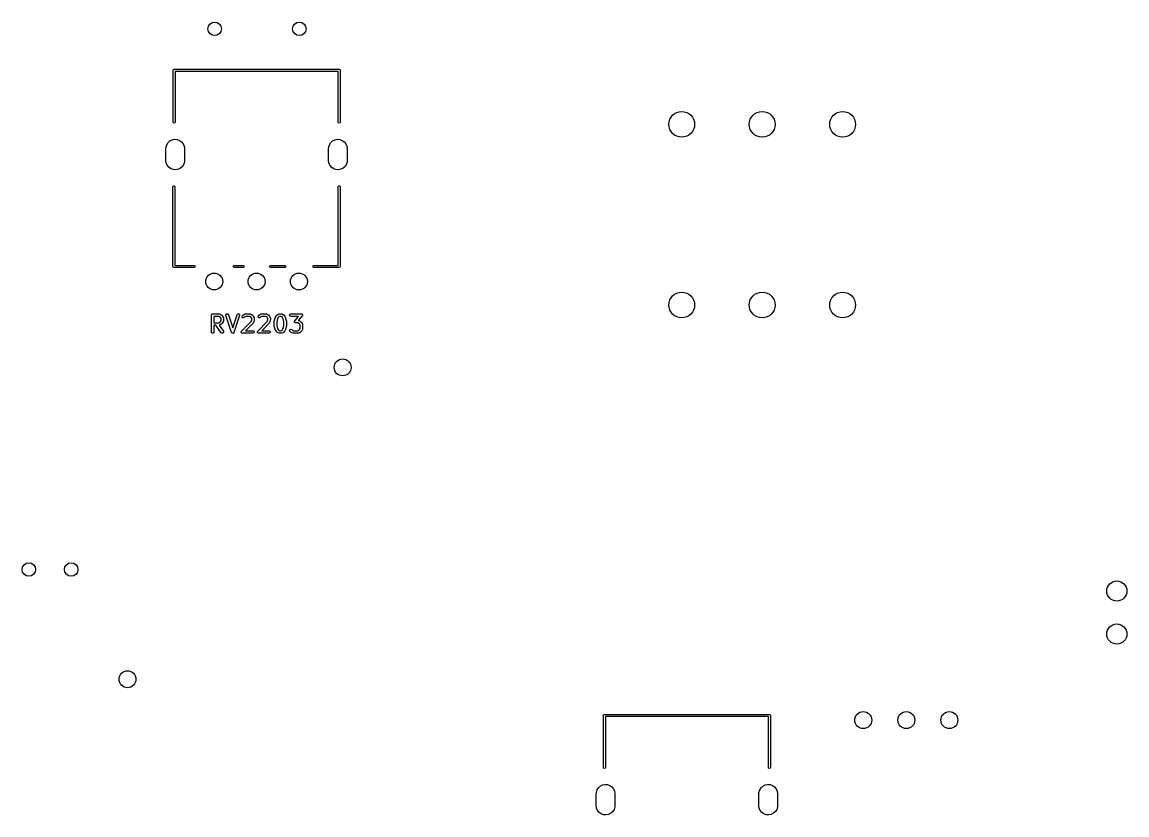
# Model space of a CAD drawing. Extents: x 126 to 289, y -245 to -37.
# Drawn here: x 219.1 to 284.3, y -189.2 to -142.4 of the extents above; entities that cross this region are included whole.
import ezdxf

# ---------------------------------------------------------------- set-up
doc = ezdxf.new("R2010")
doc.units = 0
doc.layers.add('BLACK', color=7, linetype='CONTINUOUS')

msp = doc.modelspace()

# ---------------------------------------------------------------- linework, layer by layer
at = {"layer": 'BLACK', "linetype": 'CONTINUOUS'}
for p, q in [((227.988, -145.274), (228.006, -145.232)), ((227.988, -148.334), (227.988, -145.274)), ((228.006, -145.232), (228.048, -145.214)), ((228.048, -145.214), (237.788, -145.214)), ((237.728, -145.334), (228.108, -145.334)), ((228.108, -145.334), (228.108, -148.334)), ((237.728, -148.334), (237.728, -145.334)), ((237.788, -145.214), (237.83, -145.232)), ((237.83, -145.232), (237.848, -145.274)), ((237.848, -145.274), (237.848, -148.334)), ((228.006, -148.376), (227.988, -148.334)), ((228.048, -148.394), (228.006, -148.376)), ((228.09, -148.376), (228.048, -148.394)), ((228.108, -148.334), (228.09, -148.376)), ((237.746, -148.376), (237.728, -148.334)), ((237.788, -148.394), (237.746, -148.376)), ((237.83, -148.376), (237.788, -148.394)), ((237.848, -148.334), (237.83, -148.376)), ((227.937, -149.375), (228.083, -149.345)), ((228.083, -149.345), (228.232, -149.356)), ((237.537, -149.375), (237.683, -149.345)), ((237.683, -149.345), (237.832, -149.356)), ((227.568, -149.894), (227.574, -149.814)), ((227.568, -150.594), (227.568, -149.894)), ((227.574, -149.814), (227.616, -149.67)), ((227.616, -149.67), (227.694, -149.543)), ((227.694, -149.543), (227.804, -149.442)), ((227.804, -149.442), (227.937, -149.375)), ((228.232, -149.356), (228.373, -149.407)), ((228.373, -149.407), (228.495, -149.493)), ((228.495, -149.493), (228.588, -149.609)), ((228.588, -149.609), (228.648, -149.746)), ((228.648, -149.746), (228.668, -149.894)), ((228.668, -149.894), (228.668, -150.594)), ((237.168, -149.894), (237.174, -149.814)), ((237.168, -150.594), (237.168, -149.894)), ((237.174, -149.814), (237.216, -149.67)), ((237.216, -149.67), (237.294, -149.543)), ((237.294, -149.543), (237.404, -149.442)), ((237.404, -149.442), (237.537, -149.375)), ((237.832, -149.356), (237.973, -149.407)), ((237.973, -149.407), (238.095, -149.493)), ((238.095, -149.493), (238.188, -149.609)), ((238.188, -149.609), (238.248, -149.746)), ((238.248, -149.746), (238.268, -149.894)), ((238.268, -149.894), (238.268, -150.594)), ((227.588, -150.742), (227.568, -150.594)), ((228.668, -150.594), (228.662, -150.674)), ((237.188, -150.742), (237.168, -150.594)), ((238.268, -150.594), (238.262, -150.674)), ((227.648, -150.879), (227.588, -150.742)), ((227.741, -150.995), (227.648, -150.879)), ((227.863, -151.081), (227.741, -150.995)), ((228.004, -151.132), (227.863, -151.081)), ((228.153, -151.143), (228.004, -151.132)), ((228.299, -151.113), (228.153, -151.143)), ((228.432, -151.046), (228.299, -151.113)), ((228.542, -150.945), (228.432, -151.046)), ((228.62, -150.818), (228.542, -150.945)), ((228.662, -150.674), (228.62, -150.818)), ((237.248, -150.879), (237.188, -150.742)), ((237.341, -150.995), (237.248, -150.879)), ((237.463, -151.081), (237.341, -150.995)), ((237.604, -151.132), (237.463, -151.081)), ((237.753, -151.143), (237.604, -151.132)), ((237.899, -151.113), (237.753, -151.143)), ((238.032, -151.046), (237.899, -151.113)), ((238.142, -150.945), (238.032, -151.046)), ((238.22, -150.818), (238.142, -150.945)), ((238.262, -150.674), (238.22, -150.818)), ((227.978, -152.144), (227.996, -152.102)), ((227.978, -156.864), (227.978, -152.144)), ((227.996, -152.102), (228.038, -152.084)), ((228.038, -152.084), (228.08, -152.102)), ((228.08, -152.102), (228.098, -152.144)), ((228.098, -152.144), (228.098, -156.804)), ((237.728, -152.144), (237.746, -152.102)), ((237.728, -156.804), (237.728, -152.144)), ((237.746, -152.102), (237.788, -152.084)), ((237.788, -152.084), (237.83, -152.102)), ((237.83, -152.102), (237.848, -152.144)), ((237.848, -152.144), (237.848, -156.864)), ((227.996, -156.906), (227.978, -156.864)), ((228.038, -156.924), (227.996, -156.906)), ((228.043, -156.922), (228.038, -156.924)), ((228.048, -156.924), (228.043, -156.922)), ((229.228, -156.924), (228.048, -156.924)), ((228.098, -156.804), (229.228, -156.804)), ((229.228, -156.804), (229.27, -156.822)), ((229.27, -156.906), (229.228, -156.924)), ((229.27, -156.822), (229.288, -156.864)), ((229.288, -156.864), (229.27, -156.906)), ((231.538, -156.864), (231.556, -156.822)), ((231.556, -156.906), (231.538, -156.864)), ((231.556, -156.822), (231.598, -156.804)), ((231.598, -156.924), (231.556, -156.906)), ((231.598, -156.804), (232.128, -156.804)), ((232.128, -156.924), (231.598, -156.924)), ((232.128, -156.804), (232.17, -156.822)), ((232.17, -156.906), (232.128, -156.924)), ((232.17, -156.822), (232.188, -156.864)), ((232.188, -156.864), (232.17, -156.906)), ((233.688, -156.864), (233.706, -156.822)), ((233.706, -156.906), (233.688, -156.864)), ((233.706, -156.822), (233.748, -156.804)), ((233.748, -156.924), (233.706, -156.906)), ((233.748, -156.804), (234.578, -156.804)), ((234.578, -156.924), (233.748, -156.924)), ((234.578, -156.804), (234.62, -156.822)), ((234.62, -156.906), (234.578, -156.924)), ((234.62, -156.822), (234.638, -156.864)), ((234.638, -156.864), (234.62, -156.906)), ((236.238, -156.864), (236.256, -156.822)), ((236.256, -156.906), (236.238, -156.864)), ((236.256, -156.822), (236.298, -156.804)), ((236.298, -156.924), (236.256, -156.906)), ((236.298, -156.804), (237.728, -156.804)), ((237.788, -156.924), (236.298, -156.924)), ((237.83, -156.906), (237.788, -156.924)), ((237.848, -156.864), (237.83, -156.906)), ((230.248, -159.726), (230.249, -159.717)), ((230.248, -160.726), (230.248, -159.726)), ((230.249, -159.713), (230.251, -159.71)), ((230.249, -159.717), (230.249, -159.713)), ((230.251, -159.71), (230.252, -159.701)), ((230.252, -159.701), (230.265, -159.686)), ((230.265, -159.686), (230.275, -159.669)), ((230.275, -159.669), (230.281, -159.667)), ((230.281, -159.667), (230.285, -159.661)), ((230.285, -159.661), (230.304, -159.658)), ((230.304, -159.658), (230.323, -159.651)), ((230.323, -159.651), (230.704, -159.651)), ((230.704, -159.651), (230.729, -159.656)), ((230.729, -159.656), (230.733, -159.659)), ((230.733, -159.659), (230.737, -159.659)), ((230.737, -159.659), (230.832, -159.707)), ((230.832, -159.707), (230.851, -159.72)), ((230.851, -159.72), (230.852, -159.721)), ((230.852, -159.721), (230.9, -159.769)), ((230.9, -159.769), (230.912, -159.787)), ((231.105, -159.724), (231.124, -159.677)), ((231.109, -159.75), (231.105, -159.724)), ((231.442, -160.75), (231.109, -159.75)), ((231.124, -159.677), (231.169, -159.652)), ((231.169, -159.652), (231.219, -159.662)), ((231.219, -159.662), (231.251, -159.703)), ((231.251, -159.703), (231.513, -160.489)), ((231.513, -160.489), (231.775, -159.703)), ((231.918, -159.75), (231.584, -160.75)), ((231.775, -159.703), (231.788, -159.68)), ((231.788, -159.68), (231.832, -159.653)), ((231.832, -159.653), (231.882, -159.66)), ((231.882, -159.66), (231.916, -159.699)), ((231.916, -159.699), (231.918, -159.75)), ((232.058, -159.815), (232.079, -159.769)), ((232.079, -159.769), (232.127, -159.721)), ((232.127, -159.721), (232.145, -159.708)), ((232.145, -159.708), (232.146, -159.707)), ((232.146, -159.707), (232.242, -159.659)), ((232.242, -159.659), (232.267, -159.652)), ((232.267, -159.652), (232.271, -159.653)), ((232.271, -159.653), (232.275, -159.651)), ((232.275, -159.651), (232.513, -159.651)), ((232.513, -159.651), (232.539, -159.656)), ((232.539, -159.656), (232.542, -159.659)), ((232.542, -159.659), (232.547, -159.659)), ((232.547, -159.659), (232.642, -159.707)), ((232.642, -159.707), (232.66, -159.72)), ((232.66, -159.72), (232.662, -159.721)), ((232.662, -159.721), (232.709, -159.769)), ((232.709, -159.769), (232.722, -159.787)), ((233.01, -159.815), (233.032, -159.769)), ((233.032, -159.769), (233.079, -159.721)), ((233.079, -159.721), (233.098, -159.708)), ((233.098, -159.708), (233.099, -159.707)), ((233.099, -159.707), (233.194, -159.659)), ((233.194, -159.659), (233.219, -159.652)), ((233.219, -159.652), (233.223, -159.653)), ((233.223, -159.653), (233.228, -159.651)), ((233.228, -159.651), (233.466, -159.651)), ((233.466, -159.651), (233.491, -159.656)), ((233.491, -159.656), (233.495, -159.659)), ((233.495, -159.659), (233.499, -159.659)), ((233.499, -159.659), (233.594, -159.707)), ((233.594, -159.707), (233.612, -159.72)), ((233.612, -159.72), (233.614, -159.721)), ((233.614, -159.721), (233.662, -159.769)), ((233.662, -159.769), (233.674, -159.787)), ((234.065, -159.788), (234.079, -159.77)), ((234.079, -159.769), (234.127, -159.721)), ((234.079, -159.77), (234.079, -159.769)), ((234.127, -159.721), (234.145, -159.708)), ((234.145, -159.708), (234.146, -159.707)), ((234.146, -159.707), (234.242, -159.659)), ((234.242, -159.659), (234.267, -159.652)), ((234.267, -159.652), (234.271, -159.653)), ((234.271, -159.653), (234.275, -159.651)), ((234.275, -159.651), (234.37, -159.651)), ((234.37, -159.651), (234.396, -159.656)), ((234.396, -159.656), (234.399, -159.659)), ((234.399, -159.659), (234.404, -159.659)), ((234.404, -159.659), (234.499, -159.707)), ((234.499, -159.707), (234.517, -159.72)), ((234.517, -159.72), (234.519, -159.721)), ((234.519, -159.721), (234.566, -159.769)), ((234.566, -159.769), (234.579, -159.787)), ((234.868, -159.713), (234.894, -159.669)), ((234.877, -159.764), (234.868, -159.713)), ((234.916, -159.797), (234.877, -159.764)), ((234.894, -159.669), (234.942, -159.651)), ((234.942, -159.651), (235.561, -159.651)), ((235.617, -159.776), (235.39, -160.036)), ((235.561, -159.651), (235.572, -159.653)), ((235.572, -159.653), (235.575, -159.653)), ((235.575, -159.653), (235.578, -159.654)), ((235.578, -159.654), (235.587, -159.656)), ((235.587, -159.656), (235.602, -159.669)), ((235.602, -159.669), (235.619, -159.679)), ((235.625, -159.757), (235.617, -159.776)), ((235.619, -159.679), (235.621, -159.685)), ((235.621, -159.685), (235.626, -159.689)), ((235.635, -159.739), (235.625, -159.757)), ((235.626, -159.689), (235.629, -159.709)), ((235.629, -159.709), (235.636, -159.728)), ((235.636, -159.728), (235.634, -159.734)), ((235.634, -159.734), (235.635, -159.739)), ((230.398, -159.801), (230.398, -160.175)), ((230.686, -159.801), (230.398, -159.801)), ((230.398, -160.175), (230.686, -160.175)), ((230.522, -160.325), (230.398, -160.325)), ((230.398, -160.325), (230.398, -160.726)), ((230.833, -160.769), (230.522, -160.325)), ((230.755, -159.836), (230.686, -159.801)), ((230.686, -160.175), (230.755, -160.141)), ((230.708, -160.324), (230.705, -160.325)), ((230.705, -160.325), (230.956, -160.683)), ((230.712, -160.325), (230.708, -160.324)), ((230.737, -160.317), (230.712, -160.325)), ((230.832, -160.27), (230.737, -160.317)), ((230.785, -159.866), (230.755, -159.836)), ((230.755, -160.141), (230.785, -160.111)), ((230.819, -159.935), (230.785, -159.866)), ((230.785, -160.111), (230.819, -160.042)), ((230.819, -160.042), (230.819, -159.935)), ((230.834, -160.268), (230.832, -160.27)), ((230.852, -160.256), (230.834, -160.268)), ((230.9, -160.208), (230.852, -160.256)), ((230.914, -160.188), (230.9, -160.207)), ((230.9, -160.207), (230.9, -160.208)), ((230.912, -159.787), (230.914, -159.788)), ((230.914, -159.788), (230.961, -159.883)), ((230.961, -160.093), (230.914, -160.188)), ((230.961, -159.883), (230.969, -159.908)), ((230.962, -160.089), (230.961, -160.093)), ((230.965, -160.085), (230.962, -160.089)), ((230.969, -160.06), (230.965, -160.085)), ((230.969, -159.908), (230.968, -159.913)), ((230.968, -159.913), (230.969, -159.917)), ((230.969, -159.917), (230.969, -160.06)), ((232.032, -160.673), (232.591, -160.114)), ((232.071, -159.865), (232.058, -159.815)), ((232.113, -159.894), (232.071, -159.865)), ((232.164, -159.89), (232.113, -159.894)), ((232.185, -159.875), (232.164, -159.89)), ((232.224, -159.836), (232.185, -159.875)), ((232.293, -159.801), (232.224, -159.836)), ((232.709, -160.208), (232.266, -160.651)), ((232.496, -159.801), (232.293, -159.801)), ((232.564, -159.836), (232.496, -159.801)), ((232.594, -159.866), (232.564, -159.836)), ((232.591, -160.114), (232.629, -160)), ((232.629, -159.935), (232.594, -159.866)), ((232.629, -160), (232.629, -159.935)), ((232.711, -160.204), (232.709, -160.208)), ((232.715, -160.202), (232.711, -160.204)), ((232.727, -160.179), (232.715, -160.202)), ((232.722, -159.787), (232.723, -159.788)), ((232.723, -159.788), (232.771, -159.883)), ((232.775, -160.036), (232.727, -160.179)), ((232.771, -159.883), (232.778, -159.908)), ((232.779, -160.012), (232.775, -160.034)), ((232.775, -160.034), (232.775, -160.036)), ((232.778, -159.908), (232.777, -159.913)), ((232.777, -159.913), (232.779, -159.917)), ((232.779, -159.917), (232.779, -160.012)), ((232.984, -160.673), (233.543, -160.114)), ((233.023, -159.865), (233.01, -159.815)), ((233.065, -159.894), (233.023, -159.865)), ((233.116, -159.89), (233.065, -159.894)), ((233.138, -159.875), (233.116, -159.89)), ((233.177, -159.836), (233.138, -159.875)), ((233.245, -159.801), (233.177, -159.836)), ((233.662, -160.208), (233.218, -160.651)), ((233.448, -159.801), (233.245, -159.801)), ((233.516, -159.836), (233.448, -159.801)), ((233.547, -159.866), (233.516, -159.836)), ((233.543, -160.114), (233.581, -160)), ((233.581, -159.935), (233.547, -159.866)), ((233.581, -160), (233.581, -159.935)), ((233.663, -160.204), (233.662, -160.208)), ((233.667, -160.202), (233.663, -160.204)), ((233.68, -160.179), (233.667, -160.202)), ((233.674, -159.787), (233.676, -159.788)), ((233.676, -159.788), (233.723, -159.883)), ((233.727, -160.036), (233.68, -160.179)), ((233.723, -159.883), (233.731, -159.908)), ((233.731, -160.012), (233.727, -160.034)), ((233.727, -160.034), (233.727, -160.036)), ((233.731, -159.908), (233.73, -159.913)), ((233.73, -159.913), (233.731, -159.917)), ((233.731, -159.917), (233.731, -160.012)), ((233.962, -160.107), (233.965, -160.093)), ((233.962, -160.345), (233.962, -160.107)), ((233.963, -160.349), (233.962, -160.345)), ((233.964, -160.364), (233.963, -160.349)), ((233.964, -160.089), (234.012, -159.899)), ((233.965, -160.093), (233.964, -160.089)), ((234.012, -160.554), (233.964, -160.364)), ((234.012, -159.899), (234.017, -159.887)), ((234.017, -159.887), (234.018, -159.883)), ((234.018, -159.883), (234.065, -159.788)), ((234.155, -159.943), (234.112, -160.117)), ((234.112, -160.117), (234.112, -160.336)), ((234.112, -160.336), (234.155, -160.51)), ((234.194, -159.866), (234.155, -159.943)), ((234.224, -159.836), (234.194, -159.866)), ((234.293, -159.801), (234.224, -159.836)), ((234.353, -159.801), (234.293, -159.801)), ((234.421, -159.836), (234.353, -159.801)), ((234.452, -159.866), (234.421, -159.836)), ((234.49, -159.943), (234.452, -159.866)), ((234.533, -160.117), (234.49, -159.943)), ((234.49, -160.51), (234.533, -160.336)), ((234.533, -160.336), (234.533, -160.117)), ((234.579, -159.787), (234.58, -159.788)), ((234.58, -159.788), (234.628, -159.883)), ((234.628, -159.883), (234.632, -159.896)), ((234.632, -159.896), (234.634, -159.899)), ((234.634, -159.899), (234.681, -160.089)), ((234.681, -160.364), (234.634, -160.554)), ((234.681, -160.089), (234.682, -160.104)), ((234.683, -160.345), (234.681, -160.36)), ((234.681, -160.36), (234.681, -160.364)), ((234.682, -160.104), (234.683, -160.107)), ((234.683, -160.107), (234.683, -160.345)), ((234.942, -159.801), (234.916, -159.797)), ((235.396, -159.801), (234.942, -159.801)), ((235.153, -160.106), (235.155, -160.1)), ((235.159, -160.125), (235.153, -160.106)), ((235.154, -160.094), (235.164, -160.077)), ((235.155, -160.1), (235.154, -160.094)), ((235.163, -160.145), (235.159, -160.125)), ((235.167, -160.149), (235.163, -160.145)), ((235.164, -160.077), (235.171, -160.058)), ((235.169, -160.154), (235.167, -160.149)), ((235.186, -160.165), (235.169, -160.154)), ((235.171, -160.058), (235.396, -159.801)), ((235.202, -160.178), (235.186, -160.165)), ((235.21, -160.179), (235.202, -160.178)), ((235.213, -160.181), (235.21, -160.179)), ((235.216, -160.18), (235.213, -160.181)), ((235.228, -160.182), (235.216, -160.18)), ((235.353, -160.182), (235.228, -160.182)), ((235.421, -160.217), (235.353, -160.182)), ((235.39, -160.036), (235.396, -160.037)), ((235.396, -160.037), (235.399, -160.04)), ((235.399, -160.04), (235.404, -160.04)), ((235.404, -160.04), (235.499, -160.088)), ((235.452, -160.247), (235.421, -160.217)), ((235.486, -160.316), (235.452, -160.247)), ((235.486, -160.518), (235.486, -160.316)), ((235.499, -160.088), (235.517, -160.101)), ((235.517, -160.101), (235.519, -160.102)), ((235.519, -160.102), (235.566, -160.15)), ((235.566, -160.15), (235.579, -160.168)), ((235.579, -160.168), (235.58, -160.169)), ((235.58, -160.169), (235.628, -160.264)), ((235.628, -160.264), (235.635, -160.289)), ((235.635, -160.289), (235.634, -160.294)), ((235.634, -160.294), (235.636, -160.298)), ((235.636, -160.298), (235.636, -160.536)), ((230.265, -160.775), (230.248, -160.726)), ((230.31, -160.8), (230.265, -160.775)), ((230.36, -160.791), (230.31, -160.8)), ((230.393, -160.752), (230.36, -160.791)), ((230.398, -160.726), (230.393, -160.752)), ((230.875, -160.799), (230.833, -160.769)), ((230.926, -160.794), (230.875, -160.799)), ((230.962, -160.758), (230.926, -160.794)), ((230.956, -160.683), (230.967, -160.707)), ((230.967, -160.707), (230.962, -160.758)), ((231.443, -160.752), (231.442, -160.75)), ((231.443, -160.754), (231.443, -160.752)), ((231.459, -160.772), (231.443, -160.754)), ((231.474, -160.79), (231.459, -160.772)), ((231.476, -160.791), (231.474, -160.79)), ((231.478, -160.792), (231.476, -160.791)), ((231.501, -160.796), (231.478, -160.792)), ((231.524, -160.801), (231.501, -160.796)), ((231.526, -160.8), (231.524, -160.801)), ((231.528, -160.8), (231.526, -160.8)), ((231.548, -160.787), (231.528, -160.8)), ((231.569, -160.776), (231.548, -160.787)), ((231.57, -160.774), (231.569, -160.776)), ((231.572, -160.773), (231.57, -160.774)), ((231.584, -160.75), (231.572, -160.773)), ((232.01, -160.72), (232.011, -160.717)), ((232.016, -160.742), (232.01, -160.72)), ((232.011, -160.713), (232.022, -160.694)), ((232.011, -160.717), (232.011, -160.713)), ((232.02, -160.764), (232.016, -160.742)), ((232.022, -160.766), (232.02, -160.764)), ((232.022, -160.694), (232.032, -160.673)), ((232.023, -160.769), (232.022, -160.766)), ((232.042, -160.782), (232.023, -160.769)), ((232.059, -160.797), (232.042, -160.782)), ((232.064, -160.798), (232.059, -160.797)), ((232.065, -160.799), (232.064, -160.798)), ((232.069, -160.799), (232.065, -160.799)), ((232.085, -160.801), (232.069, -160.799)), ((232.704, -160.801), (232.085, -160.801)), ((232.266, -160.651), (232.704, -160.651)), ((232.704, -160.651), (232.729, -160.656)), ((232.752, -160.784), (232.704, -160.801)), ((232.729, -160.656), (232.769, -160.689)), ((232.778, -160.739), (232.752, -160.784)), ((232.769, -160.689), (232.778, -160.739)), ((232.962, -160.72), (232.964, -160.717)), ((232.968, -160.742), (232.962, -160.72)), ((232.963, -160.713), (232.974, -160.694)), ((232.964, -160.717), (232.963, -160.713)), ((232.972, -160.764), (232.968, -160.742)), ((232.975, -160.766), (232.972, -160.764)), ((232.974, -160.694), (232.984, -160.673)), ((232.976, -160.769), (232.975, -160.766)), ((232.994, -160.782), (232.976, -160.769)), ((233.011, -160.797), (232.994, -160.782)), ((233.016, -160.798), (233.011, -160.797)), ((233.018, -160.799), (233.016, -160.798)), ((233.021, -160.799), (233.018, -160.799)), ((233.037, -160.801), (233.021, -160.799)), ((233.656, -160.801), (233.037, -160.801)), ((233.218, -160.651), (233.656, -160.651)), ((233.656, -160.651), (233.682, -160.656)), ((233.704, -160.784), (233.656, -160.801)), ((233.682, -160.656), (233.721, -160.689)), ((233.73, -160.739), (233.704, -160.784)), ((233.721, -160.689), (233.73, -160.739)), ((234.014, -160.557), (234.012, -160.554)), ((234.018, -160.569), (234.014, -160.557)), ((234.065, -160.665), (234.018, -160.569)), ((234.066, -160.666), (234.065, -160.665)), ((234.079, -160.684), (234.066, -160.666)), ((234.127, -160.732), (234.079, -160.684)), ((234.128, -160.732), (234.127, -160.732)), ((234.146, -160.746), (234.128, -160.732)), ((234.242, -160.793), (234.146, -160.746)), ((234.155, -160.51), (234.194, -160.587)), ((234.194, -160.587), (234.224, -160.617)), ((234.224, -160.617), (234.293, -160.651)), ((234.246, -160.794), (234.242, -160.793)), ((234.249, -160.797), (234.246, -160.794)), ((234.275, -160.801), (234.249, -160.797)), ((234.37, -160.801), (234.275, -160.801)), ((234.293, -160.651), (234.353, -160.651)), ((234.353, -160.651), (234.421, -160.617)), ((234.375, -160.8), (234.37, -160.801)), ((234.379, -160.801), (234.375, -160.8)), ((234.404, -160.793), (234.379, -160.801)), ((234.499, -160.746), (234.404, -160.793)), ((234.421, -160.617), (234.452, -160.587)), ((234.452, -160.587), (234.49, -160.51)), ((234.5, -160.745), (234.499, -160.746)), ((234.519, -160.732), (234.5, -160.745)), ((234.566, -160.684), (234.519, -160.732)), ((234.567, -160.683), (234.566, -160.684)), ((234.58, -160.665), (234.567, -160.683)), ((234.628, -160.569), (234.58, -160.665)), ((234.634, -160.554), (234.628, -160.566)), ((234.628, -160.566), (234.628, -160.569)), ((234.869, -160.612), (234.899, -160.57)), ((234.874, -160.663), (234.869, -160.612)), ((234.889, -160.684), (234.874, -160.663)), ((234.936, -160.732), (234.889, -160.684)), ((234.899, -160.57), (234.948, -160.556)), ((234.938, -160.732), (234.936, -160.732)), ((234.956, -160.746), (234.938, -160.732)), ((234.948, -160.556), (234.995, -160.578)), ((235.051, -160.793), (234.956, -160.746)), ((234.995, -160.578), (235.034, -160.617)), ((235.034, -160.617), (235.102, -160.651)), ((235.056, -160.794), (235.051, -160.793)), ((235.059, -160.797), (235.056, -160.794)), ((235.085, -160.801), (235.059, -160.797)), ((235.37, -160.801), (235.085, -160.801)), ((235.102, -160.651), (235.353, -160.651)), ((235.353, -160.651), (235.421, -160.617)), ((235.375, -160.8), (235.37, -160.801)), ((235.379, -160.801), (235.375, -160.8)), ((235.404, -160.793), (235.379, -160.801)), ((235.499, -160.746), (235.404, -160.793)), ((235.421, -160.617), (235.452, -160.587)), ((235.452, -160.587), (235.486, -160.518)), ((235.5, -160.745), (235.499, -160.746)), ((235.519, -160.732), (235.5, -160.745)), ((235.566, -160.684), (235.519, -160.732)), ((235.567, -160.683), (235.566, -160.684)), ((235.58, -160.665), (235.567, -160.683)), ((235.628, -160.569), (235.58, -160.665)), ((235.631, -160.562), (235.628, -160.565)), ((235.628, -160.565), (235.628, -160.569)), ((235.636, -160.536), (235.631, -160.562)), ((253.388, -183.374), (253.406, -183.332)), ((253.388, -186.434), (253.388, -183.374)), ((253.406, -183.332), (253.448, -183.314)), ((253.448, -183.314), (263.188, -183.314)), ((263.128, -183.434), (253.508, -183.434)), ((253.508, -183.434), (253.508, -186.434)), ((263.128, -186.434), (263.128, -183.434)), ((263.188, -183.314), (263.23, -183.332)), ((263.23, -183.332), (263.248, -183.374)), ((263.248, -183.374), (263.248, -186.434)), ((253.406, -186.476), (253.388, -186.434)), ((253.448, -186.494), (253.406, -186.476)), ((253.49, -186.476), (253.448, -186.494)), ((253.508, -186.434), (253.49, -186.476)), ((263.146, -186.476), (263.128, -186.434)), ((263.188, -186.494), (263.146, -186.476)), ((263.23, -186.476), (263.188, -186.494)), ((263.248, -186.434), (263.23, -186.476)), ((252.974, -187.914), (253.016, -187.77)), ((253.016, -187.77), (253.094, -187.643)), ((253.094, -187.643), (253.204, -187.542)), ((253.204, -187.542), (253.337, -187.475)), ((253.337, -187.475), (253.483, -187.445)), ((253.483, -187.445), (253.632, -187.456)), ((253.632, -187.456), (253.773, -187.507)), ((253.773, -187.507), (253.895, -187.593)), ((253.895, -187.593), (253.988, -187.709)), ((253.988, -187.709), (254.048, -187.846)), ((262.574, -187.914), (262.616, -187.77)), ((262.616, -187.77), (262.694, -187.643)), ((262.694, -187.643), (262.804, -187.542)), ((262.804, -187.542), (262.937, -187.475)), ((262.937, -187.475), (263.083, -187.445)), ((263.083, -187.445), (263.232, -187.456)), ((263.232, -187.456), (263.373, -187.507)), ((263.373, -187.507), (263.495, -187.593)), ((263.495, -187.593), (263.588, -187.709)), ((263.588, -187.709), (263.648, -187.846)), ((252.968, -187.994), (252.974, -187.914)), ((252.968, -188.694), (252.968, -187.994)), ((254.048, -187.846), (254.068, -187.994)), ((254.068, -187.994), (254.068, -188.694)), ((262.568, -187.994), (262.574, -187.914)), ((262.568, -188.694), (262.568, -187.994)), ((263.648, -187.846), (263.668, -187.994)), ((263.668, -187.994), (263.668, -188.694)), ((252.988, -188.842), (252.968, -188.694)), ((253.048, -188.979), (252.988, -188.842)), ((253.141, -189.095), (253.048, -188.979)), ((253.263, -189.181), (253.141, -189.095)), ((253.942, -189.045), (253.832, -189.146)), ((254.02, -188.918), (253.942, -189.045)), ((254.062, -188.774), (254.02, -188.918)), ((254.068, -188.694), (254.062, -188.774)), ((262.588, -188.842), (262.568, -188.694)), ((262.648, -188.979), (262.588, -188.842)), ((262.741, -189.095), (262.648, -188.979)), ((262.863, -189.181), (262.741, -189.095)), ((263.542, -189.045), (263.432, -189.146)), ((263.62, -188.918), (263.542, -189.045)), ((263.662, -188.774), (263.62, -188.918)), ((263.668, -188.694), (263.662, -188.774)), ((253.404, -189.232), (253.263, -189.181)), ((253.553, -189.243), (253.404, -189.232)), ((253.699, -189.213), (253.553, -189.243)), ((253.832, -189.146), (253.699, -189.213)), ((263.004, -189.232), (262.863, -189.181)), ((263.153, -189.243), (263.004, -189.232)), ((263.299, -189.213), (263.153, -189.243)), ((263.432, -189.146), (263.299, -189.213))]:
    msp.add_line(p, q, dxfattribs=at)
at = {"layer": 'BLACK'}
for centre, radius in [((230.443, -142.824), 0.4), ((235.443, -142.824), 0.4), ((258.013, -148.463), 0.762), ((262.763, -148.463), 0.762), ((267.513, -148.463), 0.762), ((230.418, -157.744), 0.5), ((232.918, -157.744), 0.5), ((235.418, -157.744), 0.5), ((258.013, -159.131), 0.762), ((262.763, -159.131), 0.762), ((267.513, -159.131), 0.762), ((237.998, -162.814), 0.5), ((219.476, -174.752), 0.4), ((221.976, -174.752), 0.4), ((283.698, -176.022), 0.595), ((283.698, -178.562), 0.595), ((225.298, -181.229), 0.5), ((268.732, -183.642), 0.5), ((271.272, -183.642), 0.5), ((273.812, -183.642), 0.5)]:
    msp.add_circle(centre, radius, dxfattribs=at)

doc.saveas('drawing.dxf')
